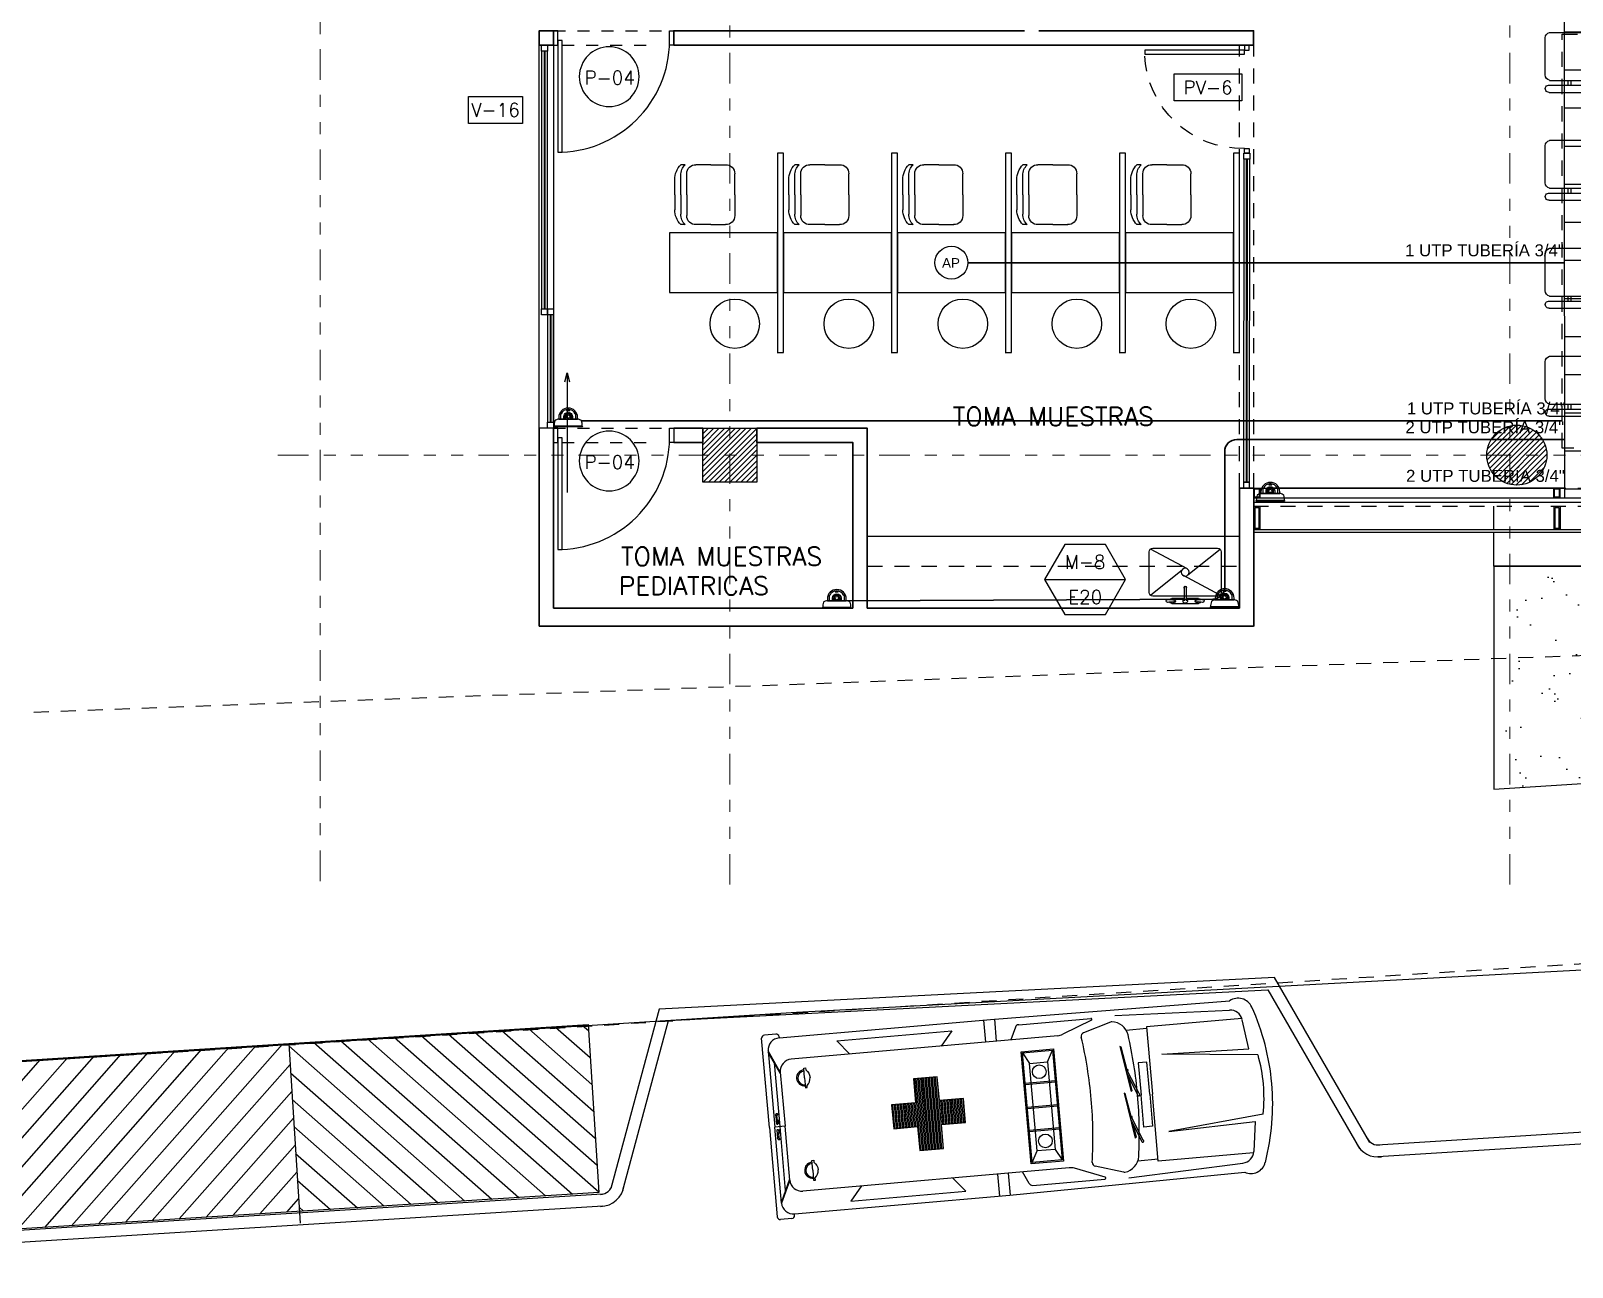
# Model space of a CAD drawing. Header units: millimetres. Extents: x 2056 to 4470, y 1400 to 3101.
# Drawn here: x 2157.92 to 2170.77, y 1511.05 to 1521.35 of the extents above; entities that cross this region are included whole.
import ezdxf
from ezdxf.enums import TextEntityAlignment as Align

# ---------------------------------------------------------------- set-up
doc = ezdxf.new("R2010")
doc.units = ezdxf.units.MM
for name, pattern in [('DASHED', [0.75, 0.5, -0.25]), ('DIVIDE', [31.75, 12.7, -6.35, 0, -6.35, 0, -6.35]), ('HIDDEN', [9.525, 6.35, -3.175]), ('HIDDEN2', [0.1875, 0.125, -0.0625])]:
    doc.linetypes.add(name, pattern=pattern)
for name, color, linetype in [('0-PROYECCION', 8, 'HIDDEN2'), ('A-252', 252, 'Continuous'), ('A-253', 253, 'Continuous'), ('A-ANNO-DIMS-GRID', 195, 'Continuous'), ('A-ANNO-DOOR', 134, 'Continuous'), ('A-ANNO-FURN', 124, 'Continuous'), ('A-ANNO-GLAZ', 124, 'Continuous'), ('A-ANNO-TEXT', 190, 'Continuous'), ('A-COLS', 6, 'Continuous'), ('A-COLS-HTCH', 8, 'Continuous'), ('A-DOOR', 154, 'Continuous'), ('A-FLOR', 8, 'Continuous'), ('A-FURN', 252, 'Continuous'), ('A-FURN-FIXD', 8, 'Continuous'), ('A-GRID-COLS', 75, 'DIVIDE'), ('A-PLAN-2', 4, 'Continuous'), ('A-PLAN-6', 9, 'Continuous'), ('A-PROY', 15, 'HIDDEN'), ('A-WALL-SILL', 205, 'Continuous'), ('AreasTrabajo', 90, 'Continuous'), ('Cableado', 134, 'Continuous'), ('Camara', 11, 'Continuous'), ('Escalerilla', 12, 'Continuous')]:
    doc.layers.add(name, color=color, linetype=linetype)
doc.layers.add('A-WALL', color=16, linetype='Continuous', lineweight=30)
doc.styles.add('COTAS', font='romans.shx', dxfattribs={"width": 0.7})
doc.styles.add('NUEVO', font='SIMPLEX')
doc.styles.add('ROMANS', font='romans')
doc.styles.get("Standard").update_dxf_attribs({"font": 'arial.ttf'})
doc.dimstyles.new('DIM75', dxfattribs={"dimtxt": 0.15, "dimasz": 0.075, "dimexe": 0, "dimexo": 0, "dimgap": 0.075, "dimtad": 1, "dimzin": 1, "dimdsep": 46, "dimtxsty": 'COTAS', "dimblk": 'ARCHTICK', "dimcen": 0, "dimse1": 1, "dimse2": 1, "dimclrd": 8, "dimclre": 8, "dimclrt": 54, "dimaunit": 1, "dimazin": 0, "dimtfac": 1, "dimtix": 1, "dimtmove": 1, "dimatfit": 3, "dimldrblk": 'DOT', "dimfxl": 1, "dimtvp": 1.75, "dimtolj": 1, "dimtzin": 4, "dimarcsym": 0})

# ---------------------------------------------------------------- blocks, each defined once
blk = doc.blocks.new('POCETA+GRIFERIA-PL')
for p, q in [((-0.3, 0.17), (-0.3, -0.17)), ((-0.29, 0.192), (-0.023, -0.023)), ((0.27, 0.2), (-0.27, 0.2)), ((-0.008, 0.22), (-0.112, 0.22)), ((0.29, 0.192), (-0.019, 0.026)), ((-0.008, 0.127), (-0.008, 0.24)), ((0.008, 0.127), (0.008, 0.24)), ((0.112, 0.22), (0.008, 0.22)), ((0.3, -0.17), (0.3, 0.17)), ((0.023, 0.023), (0.29, -0.192)), ((0.018, -0.027), (-0.29, -0.192)), ((-0.27, -0.2), (0.27, -0.2))]:
    blk.add_line(p, q)
blk.add_lwpolyline([(-0.112, 0.26), (0.112, 0.26)])
blk.add_circle((0, 0), 0.0327)
for centre, radius, start, end in [((-0.112, 0.245), 0.015, 90, 171.8124), ((0, 0.24), 0.0185, 295.7906, 244.6684), ((0.112, 0.245), 0.015, 8.6538, 90), ((-0.27, 0.17), 0.03, 90, 180), ((-0.145, 0.24), 0.0125, 62.965, 297.035), ((-0.116, 0.325), 0.0782, 251.9228, 280.7372), ((-0.116, 0.154), 0.0782, 79.2628, 108.0772), ((-0.112, 0.235), 0.015, 194.8724, 270), ((-0.097, 0.24), 0.0148, 218.7865, 150.4526), ((-0.097, 0.24), 0.00958, 245.5532, 114.4468), ((0, 0.127), 0.00998, 142.2998, 36.9028), ((0.097, 0.24), 0.0148, 26.8073, 324.8461), ((0.097, 0.24), 0.00958, 65.5532, 294.4468), ((0.116, 0.325), 0.0782, 259.2628, 288.0772), ((0.116, 0.154), 0.0782, 71.9228, 100.7372), ((0.112, 0.235), 0.015, 270, 344.6777), ((0.145, 0.24), 0.0125, 243.1897, 116.8103), ((0.27, 0.17), 0.03, 360, 90), ((0, 0.127), 0.00798, 171.4826, 360), ((-0.27, -0.17), 0.03, 180, 270), ((0.27, -0.17), 0.03, 270, 360)]:
    blk.add_arc(centre, radius, start, end)
blk = doc.blocks.new('POCETACM')
at = {"layer": 'A-FURN-FIXD', "rotation": 2.668041372314359e-08}
blk.add_blockref('POCETA+GRIFERIA-PL', (0.3, 0.235), dxfattribs=at)
blk = doc.blocks.new('SILLA01')
for p, q in [((-0.167, 0), (0.167, 0)), ((-0.166, -0.06), (0.166, -0.06)), ((-0.166, -0.1), (0.166, -0.1)), ((-0.01, -0.06), (-0.01, -0.1)), ((0.017, -0.06), (0.017, -0.1)), ((-0.2, -0.145), (-0.2, -0.455)), ((0.2, -0.145), (0.2, -0.455)), ((-0.166, -0.5), (0.166, -0.5))]:
    blk.add_line(p, q)
for centre, radius, start, end in [((-0.17, -0.03), 0.0302, 85.0583, 277.9455), ((0.17, -0.03), 0.0302, 262.0545, 94.9417), ((-0.155, -0.144), 0.045, 103.5844, 181.9992), ((0.155, -0.144), 0.045, 358.0008, 76.4156), ((-0.155, -0.456), 0.045, 178.0008, 256.4156), ((0.155, -0.456), 0.045, 283.5844, 1.9992)]:
    blk.add_arc(centre, radius, start, end)
blk = doc.blocks.new('#MUEBLE-#PLANO')
blk.add_line((-0.0045, 0), (0.0045, 0))
at = {"color": 8}
blk.add_lwpolyline([(-0.0045, 0), (-0.00225, -0.0039), (0.00225, -0.0039), (0.0045, 0), (0.00225, 0.0039), (-0.00225, 0.0039)], close=True, dxfattribs=at)
at = {"style": 'NUEVO', "flags": 4}
for tag, p in [('M', (0, 0.00195)), ('PLANO', (0, -0.00195))]:
    blk.add_attdef(tag, text='', height=0.0015, dxfattribs=at).set_placement(p, align=Align.MIDDLE)
blk = doc.blocks.new('SILLA-1')
for p, q in [((-0.313, 0.3), (-0.313, 0.424)), ((-0.063, 0.5), (-0.238, 0.5)), ((-0.063, 0.5), (0.112, 0.5)), ((0.187, 0.3), (0.187, 0.424)), ((-0.313, 0.3), (-0.313, 0.176)), ((0.187, 0.3), (0.187, 0.176)), ((-0.313, 0.087), (-0.313, 0.051)), ((-0.063, 0.1), (-0.238, 0.1)), ((-0.063, 0.05), (-0.225, 0.05)), ((-0.063, 0), (-0.189, 0)), ((-0.063, 0.1), (0.112, 0.1)), ((-0.063, 0.05), (0.098, 0.05)), ((-0.063, 0), (0.063, 0)), ((0.187, 0.087), (0.187, 0.051))]:
    blk.add_line(p, q)
for centre, radius, start, end in [((-0.238, 0.425), 0.075, 90, 181.0405), ((0.112, 0.425), 0.075, 358.9595, 90), ((-0.238, 0.175), 0.075, 178.9595, 270), ((0.112, 0.175), 0.075, 270, 1.0405), ((-0.225, 0.175), 0.125, 225, 270), ((-0.189, 0.175), 0.175, 224.9988, 270), ((0.063, 0.175), 0.175, 270, 315.0012), ((0.098, 0.175), 0.125, 270, 315)]:
    blk.add_arc(centre, radius, start, end)
blk = doc.blocks.new('SILLAS TOMAS MUESTRA')
at = {"layer": 'A-FURN'}
blk.add_line((0.265, -0.948, 0.229), (0.265, -0.998, 0.229), dxfattribs=at)
for points in [[(0.765, -0.05), (0.765, -0.95), (1.265, -0.95), (1.265, -0.05)], [(0.265, -0.95), (0.265, -1), (1.928, -1), (1.928, -0.95)]]:
    blk.add_lwpolyline(points, close=True, dxfattribs=at)
blk.add_circle((0.506, -0.595, 0.116), 0.206, dxfattribs=at)
at = {"layer": 'A-FURN', "xscale": -1, "rotation": 180}
blk.add_blockref('SILLA-1', (1.645, -0.095, 0.086), dxfattribs=at)
blk = doc.blocks.new('PUERTA 90 VIDRIO')
for points in [[(0.035, 0.87), (0.07, 0.87), (0.07, 0.04), (0.035, 0.04), (0.035, 0.87)], [(-0.005, 0.04), (0.035, 0.04), (0.035, 0), (-0.005, 0), (-0.005, 0.04)], [(0.895, 0.04), (0.855, 0.04), (0.855, 0), (0.895, 0), (0.895, 0.04)]]:
    blk.add_lwpolyline(points)
at = {"color": 251, "linetype": 'HIDDEN2'}
blk.add_arc((0.042, 0.057), 0.814, 358.8096, 88.1062, dxfattribs=at)
blk = doc.blocks.new('PUERTA1.00 CM-PL')
at = {"color": 251, "linetype": 'DASHED', "ltscale": 0.2}
for p, q in [((0, 0), (0.9, 0)), ((0.07, -0.12), (0.865, -0.12))]:
    blk.add_line(p, q, dxfattribs=at)
for points in [[(1, -0.12), (0.965, -0.12), (0.965, 0), (1, 0), (1, -0.12)], [(0, -0.12), (0.035, -0.12), (0.035, 0), (0, 0), (0, -0.12)], [(0.035, -1.011), (0.07, -1.011), (0.07, -0.08), (0.035, -0.08), (0.035, -1.011)]]:
    blk.add_lwpolyline(points)
blk.add_arc((0.034, -0.08), 0.932, 272.2234, 2.433)
blk = doc.blocks.new('P-V')
blk.add_lwpolyline([(-0.00375, -0.003), (-0.00375, 0), (0.00375, 0), (0.00375, -0.003)], close=True)
at = {"style": 'NUEVO', "flags": 4}
blk.add_attdef('PV', text='', height=0.0015, dxfattribs=at).set_placement((0, -0.0015), align=Align.MIDDLE_CENTER)
blk = doc.blocks.new('N-PUE')
blk.add_circle((0, 0), 0.00332)
at = {"style": 'NUEVO'}
blk.add_attdef('PUE', text='', height=0.0015, dxfattribs=at).set_placement((-0.00006, -0.00013), align=Align.MIDDLE)
blk = doc.blocks.new('_ArchTick')
at = {"color": 0, "linetype": 'ByBlock', "const_width": 0.15}
blk.add_lwpolyline([(-0.5, -0.5), (0.5, 0.5)], dxfattribs=at)
blk = doc.blocks.new('PERSIANA PPAL')
at = {"elevation": -0.229}
for points in [[(-14.695, -0.195), (-14.695, 0), (-14.645, 0), (-14.645, -0.195)], [(-14.685, -0.185), (-14.685, -0.01), (-14.655, -0.01), (-14.655, -0.185)]]:
    blk.add_lwpolyline(points, close=True, dxfattribs=at)
for points in [[(-12.195, -0.195), (-12.195, 0), (-12.145, 0), (-12.145, -0.195)], [(-12.185, -0.185), (-12.185, -0.01), (-12.155, -0.01), (-12.155, -0.185)], [(-14.695, -0.22), (-14.695, -0.195), (0, -0.195), (0, -0.22)]]:
    blk.add_lwpolyline(points, close=True)
blk = doc.blocks.new('V')
blk.add_lwpolyline([(-0.003, -0.003), (-0.003, 0), (0.003, 0), (0.003, -0.003)], close=True)
at = {"style": 'NUEVO', "flags": 4}
blk.add_attdef('VEN', text='', height=0.0015, dxfattribs=at).set_placement((0, -0.0015), align=Align.MIDDLE)
blk = doc.blocks.new('AMBULANCIA')
h = blk.add_hatch()
h.set_pattern_fill('ANSI31', color=256, scale=0.1, angle=45, style=0)
h.set_pattern_definition([(270, (572.591538, -16.726503), (-0.0125, -9e-17), [])])
h.paths.add_polyline_path([(90.098, 88.053), (90.298, 88.053), (90.298, 87.853), (90.498, 87.853), (90.498, 88.053), (90.698, 88.053), (90.698, 88.253), (90.498, 88.253), (90.498, 88.453), (90.298, 88.453), (90.298, 88.253), (90.098, 88.253)])
at = {"linetype": 'Continuous'}
for p, q in [((89.068, 88.153), (89.068, 88.9)), ((89.188, 88.925), (89.093, 88.925)), ((89.213, 88.89), (91.015, 88.89)), ((90.926, 88.705), (90.926, 88.89)), ((91.015, 88.89), (92.98, 88.871)), ((91.016, 88.705), (91.016, 88.89)), ((89.113, 88.79), (89.113, 88.153)), ((89.689, 88.824), (90.651, 88.824)), ((89.789, 88.705), (89.689, 88.824)), ((90.651, 88.824), (90.551, 88.705)), ((91.182, 88.807), (91.136, 88.705)), ((91.211, 88.826), (91.815, 88.826)), ((91.818, 88.81), (91.571, 88.714)), ((91.974, 88.781), (91.744, 88.712)), ((92.015, 88.832), (92.972, 88.794)), ((91.527, 88.705), (89.298, 88.705)), ((92.27, 88.7), (92.1, 88.7)), ((92.27, 88.714), (92.27, 88.153)), ((93.068, 88.714), (92.27, 88.714)), ((93.104, 88.458), (93.07, 88.705)), ((89.198, 88.605), (89.198, 88.153)), ((92.176, 88.422), (92.176, 88.153)), ((92.248, 88.422), (92.176, 88.422)), ((92.248, 88.153), (92.248, 88.422)), ((92.379, 88.477), (93.104, 88.458)), ((93.175, 88.401), (92.379, 88.477)), ((89.068, 88.153), (89.068, 87.406)), ((89.198, 88.153), (89.113, 88.153)), ((89.113, 87.517), (89.113, 88.153)), ((89.198, 87.701), (89.198, 88.153)), ((92.176, 87.885), (92.176, 88.153)), ((92.248, 88.153), (92.248, 87.885)), ((92.27, 87.592), (92.27, 88.153)), ((92.248, 87.885), (92.176, 87.885)), ((93.175, 87.906), (92.379, 87.829)), ((92.379, 87.829), (93.104, 87.849)), ((93.104, 87.849), (93.07, 87.602)), ((91.527, 87.601), (89.298, 87.601)), ((89.789, 87.601), (89.689, 87.483)), ((90.651, 87.483), (90.551, 87.601)), ((90.926, 87.601), (90.926, 87.417)), ((91.016, 87.601), (91.016, 87.417)), ((91.182, 87.5), (91.136, 87.601)), ((91.818, 87.497), (91.571, 87.593)), ((91.974, 87.526), (91.744, 87.594)), ((92.27, 87.607), (92.1, 87.607)), ((93.068, 87.592), (92.27, 87.592)), ((89.689, 87.483), (90.651, 87.483)), ((91.211, 87.481), (91.815, 87.481)), ((92.015, 87.475), (92.972, 87.513)), ((89.188, 87.381), (89.093, 87.381)), ((89.213, 87.417), (91.015, 87.417)), ((91.015, 87.417), (92.98, 87.436))]:
    blk.add_line(p, q, dxfattribs=at)
for p, q in [((89.213, 88.9), (89.213, 88.89)), ((89.198, 88.605), (89.113, 88.79)), ((89.198, 88.595), (89.113, 88.78)), ((89.156, 88.153), (89.156, 88.687)), ((91.223, 88.59), (91.273, 88.497)), ((91.423, 88.497), (91.473, 88.59)), ((91.473, 88.332), (91.223, 88.332)), ((91.473, 88.322), (91.223, 88.322)), ((89.156, 87.619), (89.156, 88.153)), ((91.473, 88.132), (91.223, 88.132)), ((91.473, 88.122), (91.223, 88.122)), ((91.473, 87.939), (91.223, 87.939)), ((91.473, 87.929), (91.223, 87.929)), ((89.198, 87.711), (89.113, 87.527)), ((91.223, 87.671), (91.273, 87.764)), ((91.423, 87.764), (91.473, 87.671)), ((89.198, 87.701), (89.113, 87.517)), ((89.213, 87.406), (89.213, 87.417))]:
    blk.add_line(p, q)
for points in [[(89.396, 88.54), (89.396, 88.622), (89.411, 88.622), (89.411, 88.606, -0.219494), (89.441, 88.54, -572.771535)], [(89.396, 88.54), (89.396, 88.457), (89.411, 88.457), (89.411, 88.474, 0.219494), (89.441, 88.54, 572.771535)], [(92.16, 88.166), (92.084, 88.354), (92.086, 88.371), (92.079, 88.373), (92.075, 88.363), (92.071, 88.348), (92.148, 88.153, 1.523311), (92.16, 88.166, -1.237643)], [(92.16, 87.777), (92.084, 87.965), (92.086, 87.982), (92.079, 87.985), (92.075, 87.974), (92.071, 87.959), (92.148, 87.765, 1.523311), (92.16, 87.777, -1.237643)], [(89.396, 87.767), (89.396, 87.849), (89.411, 87.849), (89.411, 87.832, -0.219494), (89.441, 87.767, -572.771535)], [(89.396, 87.767), (89.396, 87.684), (89.411, 87.684), (89.411, 87.701, 0.219494), (89.441, 87.767, 572.771535)]]:
    blk.add_lwpolyline(points, format="xyb")
for points in [[(91.213, 88.6), (91.213, 88.6), (91.483, 88.6), (91.483, 88.6), (91.483, 87.661), (91.213, 87.661)], [(91.223, 88.59), (91.223, 88.59), (91.473, 88.59), (91.473, 88.59), (91.473, 87.671), (91.223, 87.671)], [(91.273, 88.497), (91.273, 88.497), (91.423, 88.497), (91.423, 88.497), (91.423, 87.764), (91.273, 87.764)], [(90.298, 87.853), (90.498, 87.853), (90.498, 88.053), (90.698, 88.053), (90.698, 88.253), (90.498, 88.253), (90.498, 88.453), (90.298, 88.453), (90.298, 88.253), (90.098, 88.253), (90.098, 88.053), (90.298, 88.053)]]:
    blk.add_lwpolyline(points, close=True)
for points in [[(92.078, 88.37), (92.045, 88.564), (92.036, 88.571), (92.096, 88.188), (92.106, 88.197), (92.09, 88.299)], [(92.078, 87.981), (92.045, 88.175), (92.036, 88.182), (92.096, 87.799), (92.106, 87.809), (92.09, 87.91)]]:
    blk.add_lwpolyline(points)
for points in [[(89.139, 88.208), (89.148, 88.208), (89.148, 88.181), (89.142, 88.181), (89.142, 88.202), (89.139, 88.202), (89.139, 88.205), (89.139, 88.249), (89.139, 88.252), (89.147, 88.252), (89.147, 88.257, 0.414214), (89.142, 88.262), (89.134, 88.262, 0.433706), (89.13, 88.243), (89.13, 88.244), (89.13, 88.18, 0.414214), (89.135, 88.175), (89.139, 88.175), (89.142, 88.181)], [(89.139, 88.098), (89.148, 88.098), (89.148, 88.126), (89.142, 88.126), (89.142, 88.105), (89.139, 88.105), (89.139, 88.102), (89.139, 88.058), (89.139, 88.055), (89.147, 88.055), (89.147, 88.05, -0.414214), (89.142, 88.045), (89.134, 88.045, -0.433706), (89.13, 88.064), (89.13, 88.062), (89.13, 88.126, -0.414214), (89.135, 88.131), (89.139, 88.131), (89.142, 88.126)]]:
    blk.add_lwpolyline(points, format="xyb", dxfattribs=at)
for centre in [(91.348, 88.42), (91.348, 87.841)]:
    blk.add_circle(centre, 0.0574)
for centre, radius, start, end in [((89.093, 88.9), 0.025, 90, 180), ((89.213, 88.79), 0.1, 90, 180), ((93.04, 88.762), 0.125, 19.2533, 118.9117), ((91.211, 88.794), 0.0318, 90, 155.7345), ((91.815, 88.818), 0.00819, 291.2907, 90), ((91.983, 88.75), 0.0318, 84.6877, 106.5243), ((91.973, 88.642), 0.14, 7.996, 84.6877), ((92.968, 88.691), 0.103, 7.9182, 87.73), ((91.299, 88.153), 1.97, 0, 19.2533), ((89.298, 88.605), 0.1, 90, 180), ((91.527, 88.825), 0.119, 270, 291.2907), ((91.753, 88.682), 0.0318, 106.5243, 188.0963), ((88.037, 88.153), 3.722, 0, 8.0963), ((88.491, 88.153), 3.656, 0, 7.996), ((91.881, 88.153), 1.318, 0, 10.8313), ((88.037, 88.153), 3.722, 351.9037, 0), ((88.491, 88.153), 3.656, 352.004, 0), ((91.299, 88.153), 1.97, 340.7467, 0), ((91.881, 88.153), 1.318, 349.1687, 0), ((89.298, 87.701), 0.1, 180, 270), ((91.527, 87.482), 0.119, 68.7093, 90), ((91.753, 87.625), 0.0318, 171.9037, 253.4757), ((91.973, 87.664), 0.14, 275.3124, 352.004), ((92.968, 87.616), 0.103, 272.27, 352.0818), ((89.213, 87.517), 0.1, 180, 270), ((91.211, 87.513), 0.0318, 204.2655, 270), ((91.815, 87.489), 0.00819, 270, 68.7093), ((91.983, 87.557), 0.0318, 253.4757, 275.3124), ((93.04, 87.545), 0.125, 241.0883, 340.7467), ((89.093, 87.406), 0.025, 180, 269.9999)]:
    blk.add_arc(centre, radius, start, end, dxfattribs=at)
for centre, radius, start, end in [((89.188, 88.9), 0.025, 0, 90), ((89.396, 88.54), 0.0675, 90, 270), ((89.396, 88.54), 0.0575, 90, 270), ((89.396, 87.767), 0.0675, 90, 270), ((89.396, 87.767), 0.0575, 90, 270), ((89.188, 87.406), 0.025, 269.9999, 0)]:
    blk.add_arc(centre, radius, start, end)
blk = doc.blocks.new('lote')
at = {"layer": 'A-FLOR'}
h = blk.add_hatch(dxfattribs=at)
h.set_pattern_fill('ANSI31', color=256, scale=0.05, angle=-0.05, style=0)
h.set_pattern_definition([(318.545, (7.33889, 11.98949), (0.105097, 0.11898), [])])
h.paths.add_polyline_path([(7.606, 10.599), (7.519, 11.996), (5.024, 11.842), (5.111, 10.444)])
h = blk.add_hatch(dxfattribs=at)
h.set_pattern_fill('ANSI31', color=256, scale=0.05, angle=89.95, style=0)
h.set_pattern_definition([(48.5453, (7.33889, 11.98949), (-0.11898, 0.105097), [])])
h.paths.add_polyline_path([(5.111, 10.444), (5.024, 11.842), (2.529, 11.687), (2.616, 10.29)])
at = {"layer": '0-PROYECCION'}
for points in [[(37.431, 15.842), (-0.829, 14.473)], [(37.644, 13.851), (-0.617, 11.481)]]:
    blk.add_lwpolyline(points, dxfattribs=at)
at = {"layer": 'A-252'}
blk.add_lwpolyline([(-0.375, 49.905), (7.108, 49.863), (10.408, 50.016), (15.054, 49.898), (25.409, 49.965), (28.021, 50.037), (33.37, 50.224), (33.837, 36.855), (33.651, 33.418), (33.389, 19.765), (33.242, 13.607), (28.462, 13.306), (24.689, 13.069), (16.727, 12.496), (9.254, 12.098), (2.53, 11.676)], dxfattribs=at)
at = {"layer": 'A-FLOR'}
for points in [[(36.168, 15.632), (36.117, 14.503, -0.384571), (33.284, 12.178), (28.189, 11.863, 0.000036), (28.189, 11.863), (14.091, 10.989)], [(36.268, 15.63), (36.216, 14.495, -0.384673), (33.285, 12.078), (28.196, 11.763), (14.097, 10.89)]]:
    blk.add_lwpolyline(points, format="xyb", dxfattribs=at)
for points in [[(14.031, 11.011), (13.237, 12.388), (8.112, 12.128), (7.707, 10.633)], [(7.804, 10.607), (8.189, 12.032), (13.181, 12.285), (13.944, 10.961)], [(7.519, 12.001), (7.606, 10.599), (2.616, 10.29), (2.529, 11.687), (7.519, 12.001)], [(5.024, 11.842), (5.117, 10.345)], [(7.635, 10.585), (-0.53, 10.084)], [(7.641, 10.485), (-0.524, 9.984)]]:
    blk.add_lwpolyline(points, dxfattribs=at)
for centre, radius, start, end in [((14.1, 11.09), 0.1, 205.8644, 278.1286), ((14.1, 11.09), 0.2, 205.8644, 278.1286), ((7.619, 10.684), 0.1, 270.7672, 352.284), ((7.619, 10.684), 0.2, 270.7672, 352.284)]:
    blk.add_arc(centre, radius, start, end, dxfattribs=at)
at = {"rotation": 4.957981394105766}
blk.add_blockref('AMBULANCIA', (-72.087, -84.381), dxfattribs=at)
blk = doc.blocks.new('EJES 2 P')
at = {"layer": 'A-COLS-HTCH'}
h = blk.add_hatch(dxfattribs=at)
h.set_pattern_fill('ANSI31', color=256, scale=0.01, style=0)
h.set_pattern_definition([(45, (-989045.029857, -1733142.390342), (-0.02245064030267, 0.02245064030267), [])])
h.paths.add_polyline_path([(3.188, 3.776), (3.638, 3.776), (3.638, 3.326), (3.188, 3.326)])
h = blk.add_hatch(dxfattribs=at)
h.set_pattern_fill('ANSI31', color=256, scale=0.01, style=0)
h.set_pattern_definition([(45, (-989111.833194, -1733111.416112), (-0.02245064030267, 0.02245064030267), [])])
edge = h.paths.add_edge_path()
edge.add_arc((9.971, 3.551), 0.25, 0, 360)
at = {"layer": 'A-COLS'}
blk.add_lwpolyline([(3.188, 3.776), (3.638, 3.776), (3.638, 3.326), (3.188, 3.326)], close=True, dxfattribs=at)
blk.add_circle((9.971, 3.551), 0.25, dxfattribs=at)
at = {"layer": 'A-GRID-COLS', "lineweight": 9, "ltscale": 0.02}
for p, q in [((0, 0), (0, 37.056)), ((3.413, -0.03), (3.413, 37.026)), ((9.913, -0.03), (9.913, 37.083))]:
    blk.add_line(p, q, dxfattribs=at)
blk.add_lwpolyline([(-0.351, 3.551), (24.847, 3.551)], dxfattribs=at)
blk = doc.blocks.new('AP')
at = {"layer": 'AreasTrabajo'}
blk.add_circle((0, 0), 0.137, dxfattribs=at)
at = {"layer": 'AreasTrabajo', "insert": (-0.078, 0.038, 0.229), "char_height": 0.08, "attachment_point": 1}
blk.add_mtext_dynamic_manual_height_columns('AP', width=0.14673, gutter_width=12.5, heights=[0], dxfattribs=at)
blk = doc.blocks.new('Camara-B')
at = {"layer": 'Camara'}
for points in [[(-0.0297, 0.0145), (-0.0298, 0.016), (0.0293, 0.016), (0.0292, 0.0145)], [(0.0292, 0.0145), (0.0292, 0.0143), (-0.0297, 0.0143), (-0.0297, 0.0145)]]:
    blk.add_lwpolyline(points, close=True, dxfattribs=at)
for points in [[(-0.0297, 0.0139, 0.072126), (-0.0279, 0.0033, 0.171597), (-0.0271, 0.0023, 0.084432), (-0.022, 0.0001, 0.060784), (-0.0216, 0), (0.021, 0, 0.060784), (0.0215, 0.0001, 0.084432), (0.0266, 0.0023, 0.171597), (0.0274, 0.0033, 0.072126), (0.0292, 0.0139)], [(-0.0199, 0), (-0.0199, -0.0037, 1), (0.0194, -0.0037), (0.0194, 0)], [(-0.015, -0.011, 0.641525), (0.0145, -0.011), (0.0155, -0.0107), (0.0155, 0), (0.0087, 0), (0.0087, -0.0054, -1), (-0.0092, -0.0054), (-0.0092, 0), (-0.016, 0), (-0.016, -0.0107)], [(-0.0067, 0), (-0.0067, -0.0054, 1), (0.0062, -0.0054), (0.0062, 0), (0.0058, 0), (0.0058, -0.0054, -1), (-0.0063, -0.0054), (-0.0063, 0)], [(0.0029, -0.0006), (0.0029, -0.0008, -0.541232), (0.0027, -0.0009, 0.302819), (-0.0033, -0.0009, -0.541232), (-0.0034, -0.0008), (-0.0034, -0.0006, 3.288548)], [(0.0027, -0.0189, 1), (0.0027, -0.0184), (-0.0032, -0.0184, 1), (-0.0032, -0.0189)], [(0.0021, -0.0194, 1), (0.0021, -0.019), (-0.0026, -0.019, 1), (-0.0026, -0.0194)], [(0.0015, -0.02, 1), (0.0015, -0.0195), (-0.002, -0.0195, 1), (-0.002, -0.02)]]:
    blk.add_lwpolyline(points, format="xyb", close=True, dxfattribs=at)
blk.add_circle((-0.0003, -0.0055), 0.00358, dxfattribs=at)

msp = doc.modelspace()

# ---------------------------------------------------------------- hatches: boundary and pattern name
at = {"layer": 'A-PLAN-6'}
h = msp.add_hatch(dxfattribs=at)
h.set_pattern_fill('AR-SAND', color=256, scale=0.01, style=0)
h.set_pattern_definition([(37.5, (-986881.49958, -1731597.15156), (-0.01600031296, 0.48941323733), [0, -0.38608, 0, -0.4318, 0, -0.41275]), (7.5, (-986881.4996, -1731597.15156), (0.44952328314, 0.71682510057), [0, -0.20828, 0, -0.34798, 0, -0.13335]), (327.5, (-986881.812, -1731597.15156), (0.79099237024, 0.00143718468), [0, -0.127, 0, -0.4572, 0, -0.5969]), (317.5, (-986881.812, -1731597.15156), (0.76355645247, 0.22292932326), [0, -0.0635, 0, -0.29972, 0, -0.3429])])
h.paths.add_polyline_path([(2170.114, 1516.89), (2170.231, 1515.038), (2185.303, 1516.003), (2185.439, 1522.812), (2183.81, 1522.77), (2183.81, 1516.89)])
at = {"layer": 'Escalerilla'}
h = msp.add_hatch(dxfattribs=at)
h.set_pattern_fill('ANSI31', color=256, scale=0.1, angle=135)
h.set_pattern_definition([(180, (-70.00002, -42.02565), (-3e-17, -0.3175), [])])
h.paths.add_polyline_path([(2171.123, 1547.94), (2170.673, 1547.785), (2170.702, 1517.46), (2171.152, 1517.46)])

# ---------------------------------------------------------------- linework, layer by layer
at = {"layer": '0-PROYECCION'}
for points in [[(2167.994, 1517.54), (2167.994, 1521.233)], [(2168.114, 1517.54), (2168.114, 1521.233)]]:
    msp.add_lwpolyline(points, dxfattribs=at)
at = {"layer": '0-PROYECCION', "elevation": 0.229}
for points in [[(2168.112, 1517.54), (2182.81, 1517.54)], [(2168.112, 1517.39), (2182.81, 1517.39)]]:
    msp.add_lwpolyline(points, dxfattribs=at)
at = {"layer": 'A-ANNO-GLAZ', "ltscale": 1.5}
for points in [[(2162.18, 1521.183), (2162.18, 1521.233), (2162.23, 1521.233), (2162.23, 1521.183)], [(2162.18, 1521.183), (2162.18, 1519.036), (2162.23, 1519.036), (2162.23, 1521.183)], [(2168.03, 1520.283), (2168.029, 1517.59), (2168.079, 1517.59), (2168.08, 1520.283)], [(2168.03, 1520.283), (2168.03, 1520.333), (2168.08, 1520.333), (2168.08, 1520.283)], [(2162.18, 1519.036), (2162.23, 1519.036), (2162.23, 1518.986), (2162.18, 1518.986)], [(2162.23, 1518.986), (2162.23, 1519.036), (2162.28, 1519.036), (2162.28, 1518.986)], [(2162.23, 1518.986), (2162.23, 1518.091), (2162.28, 1518.091), (2162.28, 1518.986)], [(2162.23, 1518.091), (2162.28, 1518.091), (2162.28, 1518.041), (2162.23, 1518.041)], [(2168.029, 1517.59), (2168.029, 1517.54), (2168.079, 1517.54), (2168.079, 1517.59)], [(2168.114, 1517.54), (2168.164, 1517.54), (2168.164, 1517.46), (2168.114, 1517.46)], [(2168.114, 1517.46), (2182.81, 1517.46), (2182.81, 1517.42), (2168.114, 1517.42)], [(2168.119, 1517.535), (2168.159, 1517.535), (2168.159, 1517.465), (2168.119, 1517.465)]]:
    msp.add_lwpolyline(points, close=True, dxfattribs=at)
for points in [[(2162.2, 1521.183), (2162.2, 1519.036), (2162.21, 1519.036), (2162.21, 1521.183), (2162.2, 1521.183)], [(2168.05, 1520.283), (2168.049, 1517.59), (2168.059, 1517.59), (2168.06, 1520.283), (2168.05, 1520.283)], [(2162.25, 1518.986), (2162.25, 1518.091), (2162.26, 1518.091), (2162.26, 1518.986), (2162.25, 1518.986)]]:
    msp.add_lwpolyline(points, dxfattribs=at)
at = {"layer": 'A-ANNO-GLAZ', "ltscale": 1.5, "elevation": -0.229}
for points in [[(2170.614, 1517.54), (2170.664, 1517.54), (2170.664, 1517.46), (2170.614, 1517.46)], [(2170.619, 1517.535), (2170.659, 1517.535), (2170.659, 1517.465), (2170.619, 1517.465)]]:
    msp.add_lwpolyline(points, close=True, dxfattribs=at)
at = {"layer": 'A-FURN', "elevation": 0.229}
msp.add_lwpolyline([(2164.892, 1517.14), (2167.994, 1517.14), (2167.994, 1516.54), (2164.892, 1516.54)], close=True, dxfattribs=at)
at = {"layer": 'A-PLAN-2'}
for points in [[(2170.114, 1517.195), (2170.114, 1517.39)], [(2170.114, 1516.89), (2170.114, 1517.17)], [(2170.114, 1516.89), (2182.81, 1516.89)]]:
    msp.add_lwpolyline(points, dxfattribs=at)
at = {"layer": 'A-PLAN-6'}
msp.add_lwpolyline([(2170.114, 1516.89), (2170.114, 1515.031), (2185.303, 1516.003), (2185.438, 1522.77), (2183.81, 1522.77), (2183.81, 1516.89)], close=True, dxfattribs=at)
at = {"layer": 'A-PROY', "ltscale": 0.02, "elevation": 0.229}
msp.add_lwpolyline([(2170.683, 1517.874), (2170.683, 1521.324), (2176.683, 1521.324), (2176.683, 1517.874), (2170.683, 1517.874)], close=True, dxfattribs=at)
msp.add_lwpolyline([(2164.892, 1516.54), (2164.892, 1516.89), (2167.994, 1516.89), (2167.994, 1516.54), (2164.892, 1516.54)], dxfattribs=at)
at = {"layer": 'A-WALL'}
msp.add_lwpolyline([(2162.28, 1521.233), (2162.16, 1521.233), (2162.16, 1521.353), (2162.28, 1521.353)], close=True, dxfattribs=at)
for points in [[(2166.202, 1521.353), (2164.772, 1521.353), (2164.772, 1521.353), (2164.652, 1521.353), (2164.652, 1521.353), (2163.28, 1521.353), (2163.28, 1521.233)], [(2166.322, 1521.353), (2168.112, 1521.353), (2168.112, 1521.233), (2163.28, 1521.233)], [(2163.28, 1521.233), (2163.28, 1521.233), (2163.28, 1521.233), (2163.28, 1521.233), (2163.28, 1521.233)], [(2163.28, 1517.921), (2163.522, 1517.921), (2163.522, 1518.041), (2163.28, 1518.041)], [(2163.972, 1518.041), (2164.892, 1518.041), (2164.892, 1516.54)], [(2164.772, 1516.54), (2164.772, 1517.921), (2163.972, 1517.921), (2163.972, 1518.041)]]:
    msp.add_lwpolyline(points, dxfattribs=at)
at = {"layer": 'A-WALL', "elevation": 0.229}
for points in [[(2168.112, 1516.39), (2168.112, 1516.39), (2168.112, 1516.39), (2162.16, 1516.39), (2162.16, 1518.041)], [(2162.28, 1518.041), (2162.28, 1518.041), (2162.28, 1516.54), (2164.772, 1516.54)], [(2164.892, 1516.54), (2167.994, 1516.54), (2167.994, 1517.54), (2168.114, 1517.54), (2168.114, 1516.39), (2168.114, 1516.39)]]:
    msp.add_lwpolyline(points, dxfattribs=at)
at = {"layer": 'A-WALL-SILL'}
msp.add_lwpolyline([(2162.16, 1521.233), (2162.28, 1521.233), (2162.28, 1518.041), (2162.16, 1518.041)], close=True, dxfattribs=at)
at = {"layer": 'Cableado', "lineweight": 30}
for p, q in [((2165.731, 1519.42), (2170.7, 1519.42)), ((2162.512, 1518.102), (2170.683, 1518.102, 0.229)), ((2170.702, 1517.54, 0.229), (2168.228, 1517.54))]:
    msp.add_line(p, q, dxfattribs=at)
at = {"layer": 'Cableado', "lineweight": 30, "elevation": 0.229}
msp.add_lwpolyline([(2170.701, 1517.946), (2167.971, 1517.946, 0.414214), (2167.871, 1517.846), (2167.871, 1516.716, -0.412846), (2167.771, 1516.616), (2164.726, 1516.601)], format="xyb", dxfattribs=at)
at = {"layer": 'Escalerilla', "elevation": 0.229}
msp.add_lwpolyline([(2164.475, 1548.019), (2170.44, 1548.019), (2170.673, 1547.785), (2170.702, 1517.46), (2171.152, 1517.46), (2171.123, 1547.94), (2170.608, 1548.458), (2164.475, 1548.458), (2164.475, 1548.019)], dxfattribs=at)

# ---------------------------------------------------------------- block references
at = {"rotation": 90}
for p in [(2163.194, 1518.405), (2164.144, 1518.405), (2165.094, 1518.405), (2166.044, 1518.405), (2166.994, 1518.405)]:
    msp.add_blockref('SILLAS TOMAS MUESTRA', p, dxfattribs=at)
at = {"layer": 'A-252'}
msp.add_blockref('PERSIANA PPAL', (2182.81, 1517.39, 0.229), dxfattribs=at)
at = {"layer": 'A-253', "rotation": 0.05004741709467889}
msp.add_blockref('lote', (2155.059, 1501.062), dxfattribs=at)
at = {"layer": 'A-ANNO-DIMS-GRID'}
msp.add_blockref('EJES 2 P', (2160.334, 1514.265), dxfattribs=at)
at = {"layer": 'A-ANNO-DOOR'}
ref = msp.add_blockref('N-PUE', (2162.743, 1520.971, 0.229), dxfattribs=dict(at, xscale=-75, yscale=75, zscale=75))
ref.add_attrib('PUE', 'P-04', dxfattribs={"layer": '0', "color": 0, "height": 0.1125, "style": 'NUEVO'}).set_placement((2162.747, 1520.962, 0.229), align=Align.MIDDLE)
ref = msp.add_blockref('N-PUE', (2162.743, 1517.767, 0.458), dxfattribs=dict(at, xscale=-75, yscale=75, zscale=75))
ref.add_attrib('PUE', 'P-04', dxfattribs={"layer": '0', "color": 0, "height": 0.1125, "style": 'NUEVO'}).set_placement((2162.747, 1517.757, 0.458), align=Align.MIDDLE)
at = {"layer": 'A-ANNO-FURN', "xscale": 75, "yscale": 75, "zscale": 75}
msp.add_blockref('#MUEBLE-#PLANO', (2166.708, 1516.779), dxfattribs=at).add_auto_attribs({'M': 'M-8', 'PLANO': 'E20'})
at = {"layer": 'A-ANNO-GLAZ', "ltscale": 1.5, "xscale": -1, "rotation": 90}
msp.add_blockref('PUERTA 90 VIDRIO', (2168.075, 1521.228), dxfattribs=at)
at = {"layer": 'A-ANNO-GLAZ', "xscale": 75, "yscale": 75, "zscale": 75}
msp.add_blockref('P-V', (2167.732, 1520.993), dxfattribs=at).add_auto_attribs({'PV': 'PV-6'})
at = {"layer": 'A-ANNO-GLAZ'}
ref = msp.add_blockref('V', (2161.795, 1520.805), dxfattribs=dict(at, xscale=75, yscale=75, zscale=75))
ref.add_attrib('VEN', 'V-16', dxfattribs={"layer": '0', "color": 0, "height": 0.1125, "style": 'NUEVO', "flags": 4}).set_placement((2161.795, 1520.693), align=Align.MIDDLE)
at = {"layer": 'A-DOOR'}
for p in [(2162.28, 1521.353), (2162.28, 1518.041)]:
    msp.add_blockref('PUERTA1.00 CM-PL', p, dxfattribs=at)
at = {"layer": 'A-FURN', "xscale": -1, "rotation": 180, "row_count": 4, "column_count": 6, "row_spacing": 0.9, "column_spacing": -0.45}
msp.add_blockref('SILLA01', (2170.742, 1520.84, 0.229), dxfattribs=at)
at = {"layer": 'A-FURN-FIXD', "xscale": -1, "rotation": 180.0000000266804}
msp.add_blockref('POCETACM', (2167.242, 1517.075, 0.229), dxfattribs=at)
at = {"layer": 'AreasTrabajo'}
msp.add_blockref('AP', (2165.594, 1519.42), dxfattribs=at)
at = {"layer": 'Camara'}
for p, xscale, yscale, zscale, rotation in [((2162.4, 1518.115), 4.000000000000717, 4.000000000000717, 4.000000000000717, 180.0000006056187), ((2168.251, 1517.495), 4, 4, 4, 179.9998257353946), ((2164.638, 1516.602), 4, 4, 4, 180), ((2167.87, 1516.608), 4, 4, 4, 180)]:
    msp.add_blockref('Camara-B', p, dxfattribs=dict(at, xscale=xscale, yscale=yscale, zscale=zscale, rotation=rotation))

# ---------------------------------------------------------------- texts
at = {"layer": 'A-ANNO-TEXT', "style": 'ROMANS'}
for s, p in [('TOMA MUESTRAS', (2166.443, 1518.138)), ('TOMA MUESTRAS', (2163.679, 1516.971, 0.229)), ('PEDIATRICAS', (2163.448, 1516.726))]:
    msp.add_text(s, height=0.15271, dxfattribs=at).set_placement(p, align=Align.MIDDLE)
at = {"layer": 'Cableado', "char_height": 0.1, "attachment_point": 1}
for s, insert in [('1 UTP TUBERÍA 3/4"', (2169.374, 1519.573, 0.229)), ('1 UTP TUBERÍA 3/4"', (2169.389, 1518.255, 0.421)), ('2 UTP TUBERÍA 3/4"', (2169.377, 1518.098, 0.458)), ('2 UTP TUBERÍA 3/4"', (2169.382, 1517.693, 0.332))]:
    msp.add_mtext_dynamic_manual_height_columns(s, width=1.39555, gutter_width=12.5, heights=[0], dxfattribs=dict(at, insert=insert))

# ---------------------------------------------------------------- leaders
msp.add_leader([(2162.392, 1518.503), (2162.392, 1518.195)], dimstyle='DIM75', override={"dimgap": 0.075, "dimtad": 0, "dimldrblk": 'Open30', "dimfxl": 0.2})

doc.saveas('drawing.dxf')
